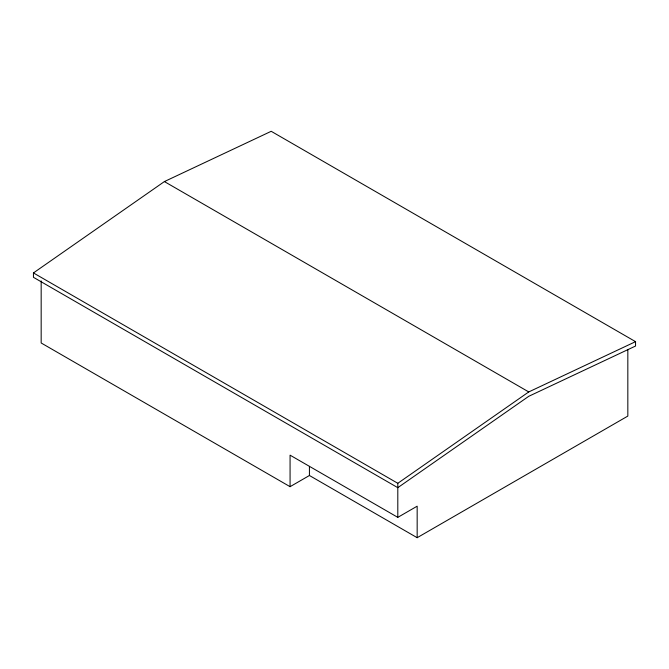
<?xml version="1.0" encoding="UTF-8"?>
<svg xmlns="http://www.w3.org/2000/svg" width="669" height="669" viewBox="0 0 669 669"><rect width="100%" height="100%" fill="white"/><g stroke="black" fill="none" stroke-linecap="round" stroke-linejoin="round"><path stroke-width="1" d="M33.45 272.935L164.398 181.575L271.196 131.3L635.55 341.658L635.55 346.032L528.753 396.307L397.804 487.676L33.45 277.317L33.45 272.935L397.804 483.294L397.804 517.363L417.163 506.182L417.163 537.7L309.429 475.5L290.07 486.681L41.169 342.98L41.169 280.921M397.804 483.294L528.753 391.934L635.55 341.658M417.163 537.7L627.831 416.076L627.831 349.72M164.398 181.575L528.753 391.934M397.804 517.363L290.07 455.163L290.07 486.681M309.429 466.352L309.429 475.5"/></g></svg>
